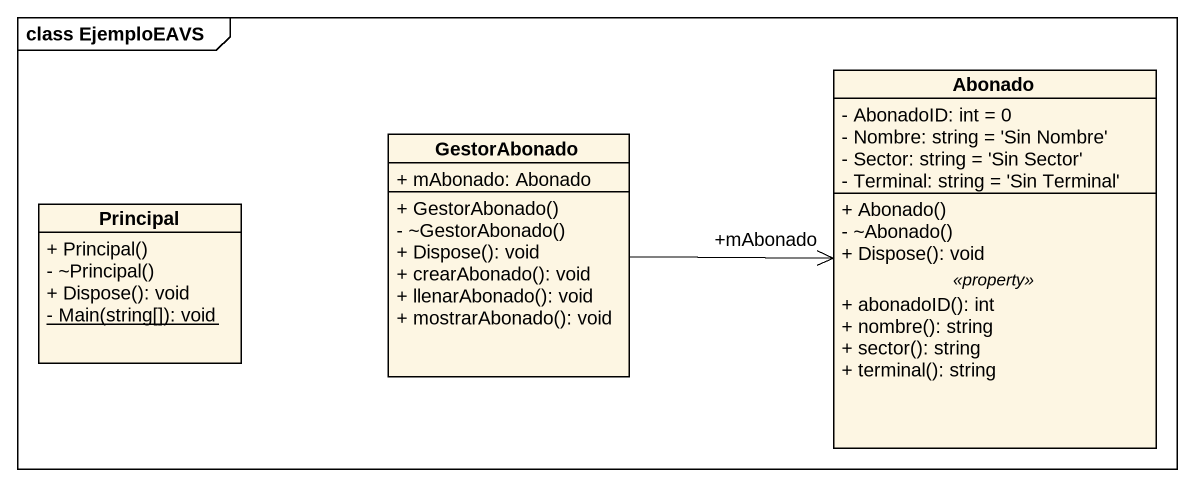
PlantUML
@startuml
mainframe class EjemploEAVS
hide circle
hide empty members
skinparam classAttributeIconSize 0
class Abonado {
  - AbonadoID: int = 0
  - Nombre: string = 'Sin Nombre'
  - Sector: string = 'Sin Sector'
  - Terminal: string = 'Sin Terminal'
  --
  + Abonado()
  - ~Abonado()
  + Dispose(): void
  .. <<property>> ..
  + abonadoID(): int
  + nombre(): string
  + sector(): string
  + terminal(): string
}
class GestorAbonado {
  + mAbonado: Abonado
  + GestorAbonado()
  - ~GestorAbonado()
  + Dispose(): void
  + crearAbonado(): void
  + llenarAbonado(): void
  + mostrarAbonado(): void
}
class Principal {
  + Principal()
  - ~Principal()
  + Dispose(): void
  {static} - Main(string[]): void
}
GestorAbonado -right-> "+mAbonado" Abonado
@enduml
